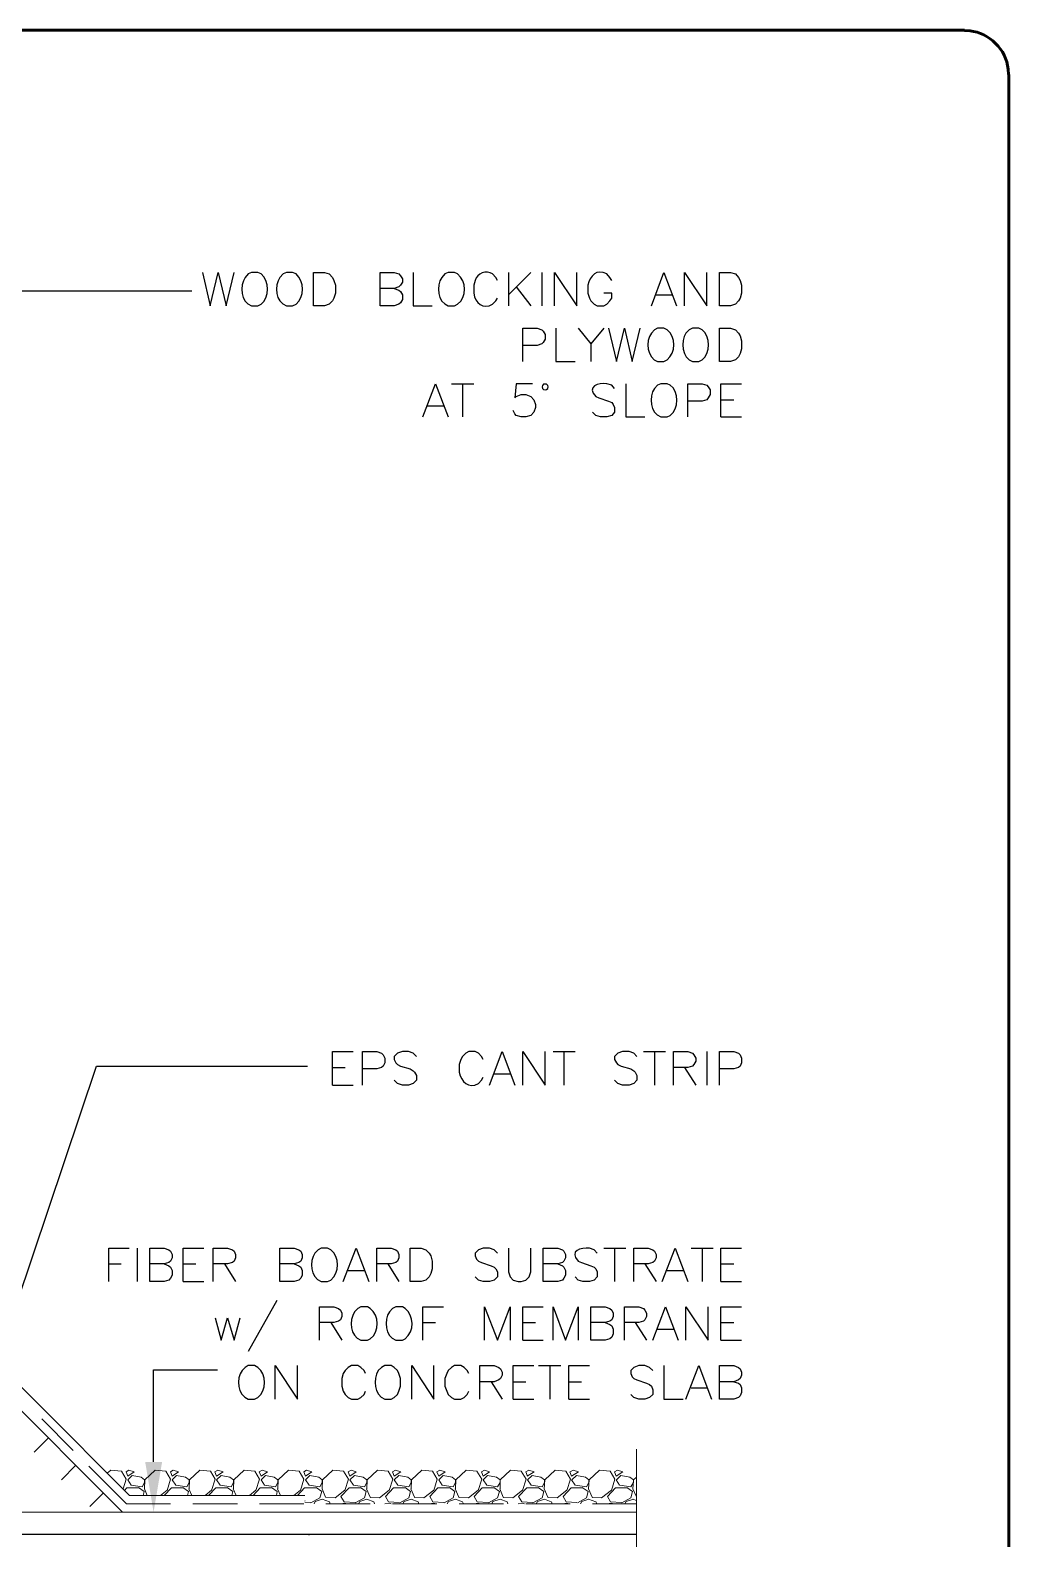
# Model space of a CAD drawing. Header units: millimetres. Extents: x 14 to 201, y 16 to 268.
# Drawn here: x 131.3 to 201.3, y 159.9 to 267.7 of the extents above; entities that cross this region are included whole.
import ezdxf

# ---------------------------------------------------------------- set-up
doc = ezdxf.new("R2010")
doc.units = ezdxf.units.MM
doc.header["$MEASUREMENT"] = 0
doc.layers.get('0').update_dxf_attribs({"linetype": 'CONTINUOUS'})

msp = doc.modelspace()

# ---------------------------------------------------------------- hatches: boundary and pattern name
at = {"true_color": 0x000007}
msp.add_hatch(color=0, dxfattribs=at).paths.add_polyline_path([(140.78, 165.44), (140.17, 161.86), (139.57, 165.44)])

# ---------------------------------------------------------------- linework, layer by layer
at = {"color": 0, "linetype": 'Continuous', "lineweight": 60, "true_color": 0x000007}
for p, q in [((17.02, 267.72), (198.12, 267.72)), ((198.52, 267.67), (198.12, 267.69)), ((201.27, 264.54), (201.25, 264.94)), ((201.29, 264.54), (201.29, 55.41))]:
    msp.add_line(p, q, dxfattribs=at)
at = {"color": 0, "linetype": 'Continuous', "lineweight": 25, "true_color": 0x000007}
for p, q in [((165.54, 250.4), (165.54, 248.03)), ((167.13, 250.4), (165.54, 248.81)), ((167.92, 250.4), (167.92, 248.03)), ((166.09, 249.39), (167.13, 248.03)), ((176.09, 248.81), (177.21, 248.81)), ((172.34, 246.44), (171.43, 245.3)), ((161.46, 242.46), (163.05, 242.46)), ((162.24, 242.46), (162.24, 240.09)), ((159.74, 240.88), (160.89, 240.88)), ((180.72, 241.32), (181.63, 241.32)), ((180.72, 240.09), (182.2, 240.09)), ((168.72, 194.75), (170.29, 194.75)), ((169.5, 194.75), (169.5, 192.36)), ((175.18, 194.75), (176.76, 194.75)), ((175.96, 194.75), (175.96, 192.36)), ((179.7, 194.75), (179.7, 192.36)), ((152.95, 193.61), (153.86, 193.61)), ((164.51, 193.17), (165.65, 193.17)), ((178.12, 193.61), (178.92, 192.36)), ((152.95, 192.36), (154.43, 192.36)), ((139, 180.7), (139, 178.33)), ((172.34, 180.7), (173.93, 180.7)), ((173.12, 180.7), (173.12, 178.33)), ((178.58, 180.7), (180.17, 180.7)), ((179.37, 180.7), (179.37, 178.33)), ((136.97, 179.58), (137.86, 179.58)), ((142.28, 179.58), (143.19, 179.58)), ((145.25, 179.58), (146.03, 178.33)), ((154.07, 179.11), (155.22, 179.11)), ((156.91, 179.58), (157.71, 178.33)), ((175.28, 179.58), (176.09, 178.33)), ((176.87, 179.11), (178.01, 179.11)), ((180.72, 179.58), (181.63, 179.58)), ((142.28, 178.33), (143.76, 178.33)), ((180.72, 178.33), (182.2, 178.33)), ((148.97, 176.97), (146.94, 173.33)), ((137.94, 161.86), (124.61, 175.2)), ((152.84, 175.39), (153.63, 174.14)), ((159.41, 175.39), (160.32, 175.39)), ((166.56, 175.39), (167.47, 175.39)), ((174.6, 175.39), (175.41, 174.14)), ((176.19, 174.92), (177.33, 174.92)), ((180.72, 175.39), (181.63, 175.39)), ((166.56, 174.14), (168.02, 174.14)), ((180.72, 174.14), (182.2, 174.14)), ((167.68, 172.32), (169.27, 172.32)), ((168.49, 172.32), (168.49, 169.93)), ((164.3, 171.17), (165.08, 169.93)), ((165.88, 171.17), (166.77, 171.17)), ((169.84, 171.17), (170.75, 171.17)), ((178.58, 170.73), (179.7, 170.73)), ((165.88, 169.93), (167.34, 169.93)), ((169.84, 169.93), (171.32, 169.93)), ((114.68, 160.27), (174.69, 160.27))]:
    msp.add_line(p, q, dxfattribs=at)
at = {"color": 0, "linetype": 'Continuous', "lineweight": 15, "true_color": 0x000007}
for p, q in [((134.43, 166.26), (132.19, 168.51)), ((174.69, 161.86), (124.61, 161.86)), ((146.16, 162.45), (142.98, 162.45)), ((150.9, 162.45), (147.74, 162.45)), ((155.66, 162.45), (152.48, 162.45)), ((160.42, 162.45), (157.25, 162.45)), ((165.18, 162.45), (162.01, 162.45)), ((169.95, 162.45), (166.77, 162.45)), ((174.69, 162.45), (171.53, 162.45))]:
    msp.add_line(p, q, dxfattribs=at)
at = {"color": 0, "linetype": 'Continuous', "lineweight": 15, "true_color": 0x656565}
for p, q in [((131.64, 166.14), (132.65, 167.15)), ((133.58, 164.17), (134.62, 165.21)), ((137.12, 164.85), (136.86, 164.63)), ((137.88, 164.78), (137.12, 164.85)), ((138.22, 164.21), (137.88, 164.78)), ((137.99, 163.51), (138.22, 164.21)), ((138.41, 164.85), (138.2, 164.74)), ((138.64, 164.46), (138.32, 164.15)), ((138.32, 164.15), (138.58, 163.77)), ((138.79, 164.72), (138.41, 164.85)), ((139.28, 164.36), (138.64, 164.46)), ((139.53, 164.15), (139.28, 164.36)), ((139.55, 164.17), (139.53, 163.51)), ((139.53, 163.96), (139.53, 164.15)), ((140.29, 164.85), (139.55, 164.17)), ((141.05, 164.78), (140.29, 164.85)), ((141.39, 164.21), (141.05, 164.78)), ((141.14, 163.41), (141.39, 164.21)), ((141.58, 164.85), (141.37, 164.74)), ((141.37, 164.74), (141.5, 164.42)), ((141.5, 164.42), (141.96, 164.72)), ((141.82, 164.46), (141.5, 164.15)), ((141.5, 164.15), (141.75, 163.77)), ((141.96, 164.72), (141.58, 164.85)), ((142.45, 164.36), (141.82, 164.46)), ((142.71, 164.15), (142.45, 164.36)), ((142.54, 163.66), (142.71, 163.96)), ((142.73, 164.17), (142.71, 163.51)), ((142.71, 163.96), (142.71, 164.15)), ((143.47, 164.85), (142.73, 164.17)), ((144.23, 164.78), (143.47, 164.85)), ((144.57, 164.21), (144.23, 164.78)), ((144.31, 163.41), (144.57, 164.21)), ((144.76, 164.85), (144.55, 164.74)), ((144.55, 164.74), (144.67, 164.42)), ((144.67, 164.42), (145.14, 164.72)), ((144.99, 164.46), (144.67, 164.15)), ((144.67, 164.15), (144.93, 163.77)), ((145.14, 164.72), (144.76, 164.85)), ((145.63, 164.36), (144.99, 164.46)), ((145.88, 164.15), (145.63, 164.36)), ((145.71, 163.66), (145.88, 163.96)), ((145.9, 164.17), (145.88, 163.51)), ((145.88, 163.96), (145.88, 164.15)), ((146.64, 164.85), (145.9, 164.17)), ((147.4, 164.78), (146.64, 164.85)), ((147.74, 164.21), (147.4, 164.78)), ((147.49, 163.41), (147.74, 164.21)), ((147.93, 164.85), (147.72, 164.74)), ((147.72, 164.74), (147.85, 164.42)), ((147.85, 164.42), (148.31, 164.72)), ((148.17, 164.46), (147.85, 164.15)), ((147.85, 164.15), (148.1, 163.77)), ((148.31, 164.72), (147.93, 164.85)), ((148.8, 164.36), (148.17, 164.46)), ((149.06, 164.15), (148.8, 164.36)), ((148.89, 163.66), (149.06, 163.96)), ((149.08, 164.17), (149.06, 163.51)), ((149.06, 163.96), (149.06, 164.15)), ((149.82, 164.85), (149.08, 164.17)), ((150.58, 164.78), (149.82, 164.85)), ((150.92, 164.21), (150.58, 164.78)), ((150.66, 163.41), (150.92, 164.21)), ((151.11, 164.85), (150.9, 164.74)), ((150.9, 164.74), (151.02, 164.42)), ((151.02, 164.42), (151.49, 164.72)), ((151.34, 164.46), (151.02, 164.15)), ((151.02, 164.15), (151.28, 163.77)), ((151.49, 164.72), (151.11, 164.85)), ((151.98, 164.36), (151.34, 164.46)), ((152.23, 164.15), (151.98, 164.36)), ((152.06, 163.66), (152.23, 163.96)), ((152.25, 164.17), (152.23, 163.51)), ((152.23, 163.96), (152.23, 164.15)), ((152.99, 164.85), (152.25, 164.17)), ((153.75, 164.78), (152.99, 164.85)), ((154.09, 164.21), (153.75, 164.78)), ((153.84, 163.41), (154.09, 164.21)), ((154.28, 164.85), (154.07, 164.74)), ((154.07, 164.74), (154.2, 164.42)), ((154.2, 164.42), (154.66, 164.72)), ((154.52, 164.46), (154.2, 164.15)), ((154.2, 164.15), (154.45, 163.77)), ((154.66, 164.72), (154.28, 164.85)), ((155.15, 164.36), (154.52, 164.46)), ((155.41, 164.15), (155.15, 164.36)), ((155.24, 163.66), (155.41, 163.96)), ((155.43, 164.17), (155.41, 163.51)), ((155.41, 163.96), (155.41, 164.15)), ((156.17, 164.85), (155.43, 164.17)), ((156.93, 164.78), (156.17, 164.85)), ((157.27, 164.21), (156.93, 164.78)), ((157.01, 163.41), (157.27, 164.21)), ((157.46, 164.85), (157.25, 164.74)), ((157.25, 164.74), (157.37, 164.42)), ((157.37, 164.42), (157.84, 164.72)), ((157.69, 164.46), (157.37, 164.15)), ((157.37, 164.15), (157.63, 163.77)), ((157.84, 164.72), (157.46, 164.85)), ((158.33, 164.36), (157.69, 164.46)), ((158.58, 164.15), (158.33, 164.36)), ((158.41, 163.66), (158.58, 163.96)), ((158.6, 164.17), (158.58, 163.51)), ((158.58, 163.96), (158.58, 164.15)), ((159.34, 164.85), (158.6, 164.17)), ((160.1, 164.78), (159.34, 164.85)), ((160.44, 164.21), (160.1, 164.78)), ((160.19, 163.41), (160.44, 164.21)), ((160.63, 164.85), (160.42, 164.74)), ((160.42, 164.74), (160.55, 164.42)), ((160.55, 164.42), (161.01, 164.72)), ((160.87, 164.46), (160.55, 164.15)), ((160.55, 164.15), (160.8, 163.77)), ((161.01, 164.72), (160.63, 164.85)), ((161.5, 164.36), (160.87, 164.46)), ((161.76, 164.15), (161.5, 164.36)), ((161.59, 163.66), (161.76, 163.96)), ((161.78, 164.17), (161.76, 163.51)), ((161.76, 163.96), (161.76, 164.15)), ((162.52, 164.85), (161.78, 164.17)), ((163.28, 164.78), (162.52, 164.85)), ((163.62, 164.21), (163.28, 164.78)), ((163.36, 163.41), (163.62, 164.21)), ((163.81, 164.85), (163.6, 164.74)), ((163.6, 164.74), (163.72, 164.42)), ((163.72, 164.42), (164.19, 164.72)), ((164.04, 164.46), (163.72, 164.15)), ((163.72, 164.15), (163.98, 163.77)), ((164.19, 164.72), (163.81, 164.85)), ((164.68, 164.36), (164.04, 164.46)), ((164.93, 164.15), (164.68, 164.36)), ((164.76, 163.66), (164.93, 163.96)), ((164.95, 164.17), (164.93, 163.51)), ((164.93, 163.96), (164.93, 164.15)), ((165.69, 164.85), (164.95, 164.17)), ((166.45, 164.78), (165.69, 164.85)), ((166.79, 164.21), (166.45, 164.78)), ((166.54, 163.41), (166.79, 164.21)), ((166.98, 164.85), (166.77, 164.74)), ((166.77, 164.74), (166.9, 164.42)), ((166.88, 164.42), (167.36, 164.72)), ((167.22, 164.46), (166.9, 164.15)), ((166.9, 164.15), (167.15, 163.77)), ((167.36, 164.72), (166.98, 164.85)), ((167.85, 164.36), (167.22, 164.46)), ((168.11, 164.15), (167.85, 164.36)), ((167.94, 163.66), (168.11, 163.96)), ((168.13, 164.17), (168.08, 163.51)), ((168.11, 163.96), (168.11, 164.15)), ((168.87, 164.85), (168.13, 164.17)), ((169.63, 164.78), (168.87, 164.85)), ((169.97, 164.21), (169.63, 164.78)), ((169.71, 163.41), (169.97, 164.21)), ((169.93, 164.74), (170.05, 164.42)), ((170.16, 164.85), (169.95, 164.74)), ((170.05, 164.42), (170.54, 164.72)), ((170.05, 164.15), (170.31, 163.77)), ((170.39, 164.46), (170.07, 164.15)), ((170.54, 164.72), (170.16, 164.85)), ((171.03, 164.36), (170.39, 164.46)), ((171.28, 164.15), (171.03, 164.36)), ((171.11, 163.66), (171.28, 163.96)), ((171.3, 164.17), (171.26, 163.51)), ((171.28, 163.96), (171.28, 164.15)), ((172.04, 164.85), (171.3, 164.17)), ((172.8, 164.78), (172.04, 164.85)), ((173.14, 164.21), (172.8, 164.78)), ((172.89, 163.41), (173.14, 164.21)), ((173.1, 164.74), (173.23, 164.42)), ((173.33, 164.85), (173.12, 164.74)), ((173.23, 164.42), (173.71, 164.72)), ((173.23, 164.15), (173.48, 163.77)), ((173.71, 164.72), (173.33, 164.85)), ((174.46, 164.15), (174.2, 164.36)), ((174.29, 163.66), (174.46, 163.96)), ((174.48, 164.17), (174.43, 163.51)), ((174.46, 163.96), (174.46, 164.15)), ((174.69, 164.36), (174.48, 164.17)), ((135.61, 162.26), (136.59, 163.24)), ((138.09, 163.41), (138.26, 163.6)), ((138.26, 163.6), (139.09, 163.6)), ((139.09, 163.62), (139.49, 163.32)), ((139.49, 163.32), (139.42, 163.05)), ((139.51, 163.51), (139.72, 163.05)), ((140.67, 163.05), (141.14, 163.43)), ((140.93, 163.05), (141.44, 163.6)), ((141.44, 163.6), (142.26, 163.6)), ((141.75, 163.77), (142.54, 163.66)), ((142.26, 163.62), (142.66, 163.32)), ((142.66, 163.32), (142.6, 163.05)), ((142.68, 163.51), (142.9, 163.05)), ((143.85, 163.05), (144.31, 163.43)), ((144.1, 163.05), (144.61, 163.6)), ((144.61, 163.6), (145.44, 163.6)), ((144.93, 163.77), (145.71, 163.66)), ((145.44, 163.62), (145.84, 163.32)), ((145.84, 163.32), (145.77, 163.05)), ((145.86, 163.51), (146.07, 163.05)), ((147.02, 163.05), (147.49, 163.43)), ((147.28, 163.05), (147.79, 163.6)), ((147.79, 163.6), (148.61, 163.6)), ((148.1, 163.77), (148.89, 163.66)), ((148.61, 163.62), (149.01, 163.32)), ((149.01, 163.32), (148.95, 163.05)), ((149.03, 163.51), (149.25, 163.05)), ((150.2, 163.05), (150.66, 163.43)), ((150.45, 163.05), (150.96, 163.6)), ((150.96, 163.6), (151.79, 163.6)), ((151.28, 163.77), (152.06, 163.66)), ((152.06, 162.88), (151.41, 162.52)), ((151.72, 162.62), (152.23, 162.77)), ((151.79, 163.62), (152.19, 163.32)), ((152.19, 163.32), (152.06, 162.88)), ((152.21, 163.51), (152.46, 162.92)), ((152.23, 162.77), (152.74, 162.58)), ((152.48, 162.9), (153.14, 162.88)), ((153.14, 162.88), (153.84, 163.43)), ((153.56, 162.96), (154.14, 163.6)), ((153.78, 162.58), (153.56, 162.96)), ((154.14, 163.6), (154.96, 163.6)), ((154.45, 163.77), (155.24, 163.66)), ((155.24, 162.88), (154.58, 162.52)), ((154.9, 162.62), (155.41, 162.77)), ((154.96, 163.62), (155.36, 163.32)), ((155.36, 163.32), (155.24, 162.88)), ((155.38, 163.51), (155.64, 162.92)), ((155.41, 162.77), (155.91, 162.58)), ((155.66, 162.9), (156.32, 162.88)), ((156.32, 162.88), (157.01, 163.43)), ((156.74, 162.96), (157.31, 163.6)), ((156.95, 162.58), (156.74, 162.96)), ((157.31, 163.6), (158.14, 163.6)), ((157.63, 163.77), (158.41, 163.66)), ((158.41, 162.88), (157.76, 162.52)), ((158.07, 162.62), (158.58, 162.77)), ((158.14, 163.62), (158.54, 163.32)), ((158.54, 163.32), (158.41, 162.88)), ((158.56, 163.51), (158.81, 162.92)), ((158.58, 162.77), (159.09, 162.58)), ((158.81, 162.9), (159.49, 162.88)), ((159.49, 162.88), (160.19, 163.43)), ((159.91, 162.96), (160.49, 163.6)), ((160.13, 162.58), (159.91, 162.96)), ((160.49, 163.6), (161.31, 163.6)), ((160.8, 163.77), (161.59, 163.66)), ((161.59, 162.88), (160.93, 162.52)), ((161.25, 162.62), (161.76, 162.77)), ((161.31, 163.62), (161.71, 163.32)), ((161.71, 163.32), (161.59, 162.88)), ((161.73, 163.51), (161.99, 162.92)), ((161.76, 162.77), (162.26, 162.58)), ((161.99, 162.9), (162.67, 162.88)), ((162.67, 162.88), (163.36, 163.43)), ((163.09, 162.96), (163.66, 163.6)), ((163.3, 162.58), (163.09, 162.96)), ((163.66, 163.6), (164.49, 163.6)), ((163.98, 163.77), (164.76, 163.66)), ((164.76, 162.88), (164.11, 162.52)), ((164.42, 162.62), (164.93, 162.77)), ((164.49, 163.62), (164.89, 163.32)), ((164.89, 163.32), (164.76, 162.88)), ((164.91, 163.51), (165.16, 162.92)), ((164.93, 162.77), (165.44, 162.58)), ((165.16, 162.9), (165.84, 162.88)), ((165.84, 162.88), (166.54, 163.43)), ((166.26, 162.96), (166.84, 163.6)), ((166.48, 162.58), (166.26, 162.96)), ((166.84, 163.6), (167.66, 163.6)), ((167.15, 163.77), (167.94, 163.66)), ((167.94, 162.88), (167.28, 162.52)), ((167.6, 162.62), (168.11, 162.77)), ((167.66, 163.62), (168.06, 163.32)), ((168.06, 163.32), (167.94, 162.88)), ((168.08, 163.51), (168.34, 162.92)), ((168.11, 162.77), (168.59, 162.58)), ((168.34, 162.9), (169.02, 162.88)), ((169.02, 162.88), (169.71, 163.43)), ((169.44, 162.96), (170.01, 163.6)), ((169.65, 162.58), (169.44, 162.96)), ((170.01, 163.6), (170.84, 163.6)), ((170.33, 163.77), (171.11, 163.66)), ((171.11, 162.88), (170.46, 162.52)), ((170.77, 162.62), (171.28, 162.77)), ((170.81, 163.62), (171.24, 163.32)), ((171.24, 163.32), (171.11, 162.88)), ((171.26, 163.51), (171.51, 162.92)), ((171.26, 162.77), (171.77, 162.58)), ((171.51, 162.9), (172.19, 162.88)), ((172.19, 162.88), (172.89, 163.43)), ((172.61, 162.96), (173.19, 163.6)), ((172.83, 162.58), (172.61, 162.96)), ((173.19, 163.6), (174.01, 163.6)), ((173.5, 163.77), (174.29, 163.66)), ((174.29, 162.88), (173.63, 162.52)), ((173.95, 162.62), (174.46, 162.77)), ((173.99, 163.62), (174.41, 163.32)), ((174.41, 163.32), (174.29, 162.88)), ((174.43, 163.51), (174.69, 162.94)), ((174.43, 162.77), (174.69, 162.69)), ((150.98, 162.67), (151, 162.67)), ((151.41, 162.54), (150.98, 162.56)), ((151.64, 162.45), (151.72, 162.62)), ((152.74, 162.58), (152.78, 162.45)), ((153.84, 162.5), (153.52, 162.45)), ((154.58, 162.54), (153.78, 162.6)), ((153.99, 162.45), (153.84, 162.5)), ((154.81, 162.45), (154.9, 162.62)), ((155.91, 162.58), (155.96, 162.45)), ((157.01, 162.5), (156.7, 162.45)), ((157.73, 162.54), (156.95, 162.6)), ((157.16, 162.45), (157.01, 162.5)), ((157.99, 162.45), (158.07, 162.62)), ((159.09, 162.58), (159.13, 162.45)), ((160.19, 162.5), (159.87, 162.45)), ((160.91, 162.54), (160.13, 162.6)), ((160.34, 162.45), (160.19, 162.5)), ((161.16, 162.45), (161.25, 162.62)), ((162.26, 162.58), (162.31, 162.45)), ((163.36, 162.5), (163.05, 162.45)), ((164.08, 162.54), (163.3, 162.6)), ((163.51, 162.45), (163.36, 162.5)), ((164.34, 162.45), (164.42, 162.62)), ((165.44, 162.58), (165.48, 162.45)), ((166.54, 162.5), (166.22, 162.45)), ((167.26, 162.54), (166.48, 162.6)), ((166.69, 162.45), (166.54, 162.5)), ((167.51, 162.45), (167.6, 162.62)), ((168.61, 162.58), (168.66, 162.45)), ((169.71, 162.5), (169.4, 162.45)), ((170.43, 162.54), (169.65, 162.6)), ((169.86, 162.45), (169.71, 162.5)), ((170.69, 162.45), (170.77, 162.62)), ((171.79, 162.58), (171.83, 162.45)), ((173.61, 162.54), (172.83, 162.6)), ((173.86, 162.45), (173.95, 162.62)), ((151.26, 160.21), (151.28, 160.21))]:
    msp.add_line(p, q, dxfattribs=at)
at = {"color": 0, "linetype": 'Continuous', "lineweight": 25, "true_color": 0x000007}
for points in [[(143.66, 250.4), (144.21, 248.03), (144.78, 250.4), (145.35, 248.03), (145.92, 250.4)], [(147.17, 250.4), (146.94, 250.3), (146.71, 250.06)], [(147.85, 250.3), (147.62, 250.4), (147.17, 250.4), (147.17, 250.4)], [(149.67, 250.4), (149.44, 250.3), (149.2, 250.06)], [(150.35, 250.3), (150.11, 250.4), (149.67, 250.4), (149.67, 250.4)], [(156.36, 248.03), (156.36, 250.4), (157.37, 250.4), (157.71, 250.3), (157.82, 250.17), (157.95, 249.96), (157.95, 249.72), (157.82, 249.49), (157.71, 249.39), (157.37, 249.26), (156.36, 249.26)], [(158.73, 250.4), (158.73, 248.03), (160.08, 248.03)], [(161.23, 250.4), (160.99, 250.3), (160.78, 250.06)], [(161.9, 250.3), (161.67, 250.4), (161.23, 250.4), (161.23, 250.4)], [(164.74, 249.83), (164.63, 250.06), (164.4, 250.3)], [(168.83, 248.03), (168.83, 250.4), (170.41, 248.03), (170.41, 250.4)], [(172.91, 249.83), (172.78, 250.06), (172.57, 250.3)], [(175.75, 248.03), (176.64, 250.4), (177.55, 248.03)], [(178.12, 248.03), (178.12, 250.4), (179.7, 248.03), (179.7, 250.4)], [(93.6, 244.98), (126.75, 249.09), (142.9, 249.09)], [(157.37, 249.26), (157.71, 249.15), (157.82, 249.05), (157.95, 248.81), (157.95, 248.48), (157.82, 248.24), (157.71, 248.14), (157.37, 248.03), (156.36, 248.03)], [(163.15, 249.83), (163.05, 249.49), (163.05, 248.92)], [(171.2, 249.49), (171.2, 248.92), (171.32, 248.58), (171.43, 248.37), (171.66, 248.14), (171.87, 248.03), (172.34, 248.03), (172.57, 248.14), (172.78, 248.37), (172.91, 248.58), (172.91, 248.92), (172.34, 248.92)], [(147.17, 248.03), (147.62, 248.03), (147.85, 248.14)], [(149.67, 248.03), (150.11, 248.03), (150.35, 248.14)], [(161.23, 248.03), (161.67, 248.03), (161.9, 248.14)], [(164.4, 248.14), (164.63, 248.37), (164.74, 248.58)], [(166.56, 244.05), (166.56, 246.44), (167.58, 246.44), (167.92, 246.32), (168.02, 246.21), (168.15, 245.98), (168.15, 245.64), (168.02, 245.41), (167.92, 245.3), (167.58, 245.19), (166.56, 245.19)], [(168.93, 246.44), (168.93, 244.05), (170.29, 244.05)], [(170.52, 246.44), (171.43, 245.3), (171.43, 244.05)], [(172.68, 246.44), (173.25, 244.05), (173.82, 246.44), (174.37, 244.05), (174.94, 246.44)], [(176.19, 246.44), (175.96, 246.32), (175.75, 246.08)], [(176.87, 246.32), (176.64, 246.44), (176.19, 246.44), (176.19, 246.44)], [(178.69, 246.44), (178.46, 246.32), (178.22, 246.08)], [(179.37, 246.32), (179.13, 246.44), (178.69, 246.44), (178.69, 246.44)], [(176.19, 244.05), (176.64, 244.05), (176.87, 244.16)], [(178.69, 244.05), (179.13, 244.05), (179.37, 244.16)], [(159.41, 240.09), (160.32, 242.46), (161.23, 240.09)], [(167.24, 242.46), (166.09, 242.46), (165.99, 241.45), (166.09, 241.55), (166.43, 241.68), (166.77, 241.68), (167.13, 241.55), (167.34, 241.32), (167.47, 240.98), (167.47, 240.77), (167.34, 240.43), (167.13, 240.2), (166.77, 240.09), (166.43, 240.09), (166.09, 240.2), (165.99, 240.31), (165.88, 240.54)], [(171.77, 241.55), (172, 241.45), (172.68, 241.22), (172.91, 241.11), (173.02, 240.98), (173.12, 240.77), (173.12, 240.43), (172.91, 240.2), (172.57, 240.09), (172.11, 240.09), (171.77, 240.2), (171.53, 240.43)], [(173.12, 242.13), (172.91, 242.36), (172.57, 242.46)], [(173.93, 242.46), (173.93, 240.09), (175.28, 240.09)], [(176.42, 242.46), (176.19, 242.36), (175.96, 242.13)], [(177.1, 242.36), (176.87, 242.46), (176.42, 242.46), (176.42, 242.46)], [(178.35, 240.09), (178.35, 242.46), (179.37, 242.46), (179.7, 242.36), (179.81, 242.23), (179.94, 242.02), (179.94, 241.68), (179.81, 241.45), (179.7, 241.32), (179.37, 241.22), (178.35, 241.22)], [(180.72, 240.09), (180.72, 242.46), (182.2, 242.46)], [(176.42, 240.09), (176.87, 240.09), (177.1, 240.2)], [(152.95, 192.36), (152.95, 194.75), (154.43, 194.75)], [(155.11, 192.36), (155.11, 194.75), (156.13, 194.75), (156.46, 194.63), (156.57, 194.52), (156.7, 194.29), (156.7, 193.95), (156.57, 193.72), (156.46, 193.61), (156.13, 193.51), (155.11, 193.51)], [(158.96, 194.39), (158.73, 194.63), (158.39, 194.75), (157.95, 194.75), (157.61, 194.63), (157.37, 194.39), (157.37, 194.18), (157.48, 193.95), (157.61, 193.84), (157.82, 193.72), (158.5, 193.51), (158.73, 193.38), (158.83, 193.27), (158.96, 193.04), (158.96, 192.7), (158.73, 192.47), (158.39, 192.36), (157.95, 192.36), (157.61, 192.47), (157.37, 192.7)], [(163.72, 194.18), (163.6, 194.39), (163.39, 194.63), (163.15, 194.75), (162.71, 194.75), (162.48, 194.63), (162.24, 194.39), (162.14, 194.18), (162.01, 193.84), (162.01, 193.27)], [(164.17, 192.36), (165.08, 194.75), (165.99, 192.36)], [(166.56, 192.36), (166.56, 194.75), (168.15, 192.36), (168.15, 194.75)], [(174.71, 194.39), (174.5, 194.63), (174.16, 194.75), (173.69, 194.75), (173.35, 194.63), (173.12, 194.39), (173.12, 194.18), (173.25, 193.95), (173.35, 193.84), (173.59, 193.72), (174.27, 193.51), (174.5, 193.38), (174.6, 193.27), (174.71, 193.04), (174.71, 192.7), (174.5, 192.47), (174.16, 192.36), (173.69, 192.36), (173.35, 192.47), (173.12, 192.7)], [(177.33, 192.36), (177.33, 194.75), (178.35, 194.75), (178.69, 194.63), (178.79, 194.52), (178.92, 194.29), (178.92, 194.06), (178.79, 193.84), (178.69, 193.72), (178.35, 193.61), (177.33, 193.61)], [(180.62, 192.36), (180.62, 194.75), (181.63, 194.75), (181.97, 194.63), (182.1, 194.52), (182.2, 194.29), (182.2, 193.95), (182.1, 193.72), (181.97, 193.61), (181.63, 193.51), (180.62, 193.51)], [(129.26, 173.35), (136.1, 193.72), (151.17, 193.72)], [(163.39, 192.47), (163.6, 192.7), (163.72, 192.93)], [(136.97, 178.33), (136.97, 180.7), (138.43, 180.7)], [(139.91, 178.33), (139.91, 180.7), (140.93, 180.7), (141.27, 180.59), (141.39, 180.49), (141.5, 180.26), (141.5, 180.02), (141.39, 179.79), (141.27, 179.68), (140.93, 179.58), (139.91, 179.58)], [(142.28, 178.33), (142.28, 180.7), (143.76, 180.7)], [(144.44, 178.33), (144.44, 180.7), (145.46, 180.7), (145.8, 180.59), (145.92, 180.49), (146.03, 180.26), (146.03, 180.02), (145.92, 179.79), (145.8, 179.68), (145.46, 179.58), (144.44, 179.58)], [(149.2, 178.33), (149.2, 180.7), (150.22, 180.7), (150.56, 180.59), (150.69, 180.49), (150.79, 180.26), (150.79, 180.02), (150.69, 179.79), (150.56, 179.68), (150.22, 179.58), (149.2, 179.58)], [(152.15, 180.7), (151.93, 180.59), (151.7, 180.36)], [(152.84, 180.59), (152.61, 180.7), (152.15, 180.7), (152.15, 180.7)], [(153.73, 178.33), (154.64, 180.7), (155.55, 178.33)], [(156.13, 178.33), (156.13, 180.7), (157.14, 180.7), (157.48, 180.59), (157.61, 180.49), (157.71, 180.26), (157.71, 180.02), (157.61, 179.79), (157.48, 179.68), (157.14, 179.58), (156.13, 179.58)], [(164.74, 180.36), (164.51, 180.59), (164.17, 180.7), (163.72, 180.7), (163.39, 180.59), (163.15, 180.36), (163.15, 180.15), (163.26, 179.92), (163.39, 179.79), (163.6, 179.68), (164.3, 179.45), (164.51, 179.35), (164.63, 179.24), (164.74, 179.01), (164.74, 178.67), (164.51, 178.43), (164.17, 178.33), (163.72, 178.33), (163.39, 178.43), (163.15, 178.67)], [(165.54, 180.7), (165.54, 179.01), (165.65, 178.67), (165.88, 178.43), (166.22, 178.33), (166.43, 178.33), (166.77, 178.43), (167.01, 178.67), (167.13, 179.01), (167.13, 180.7)], [(168.02, 178.33), (168.02, 180.7), (169.06, 180.7), (169.4, 180.59), (169.5, 180.49), (169.61, 180.26), (169.61, 180.02), (169.5, 179.79), (169.4, 179.68), (169.06, 179.58), (168.02, 179.58)], [(171.87, 180.36), (171.66, 180.59), (171.32, 180.7)], [(174.5, 178.33), (174.5, 180.7), (175.51, 180.7), (175.85, 180.59), (175.96, 180.49), (176.09, 180.26), (176.09, 180.02), (175.96, 179.79), (175.85, 179.68), (175.51, 179.58), (174.5, 179.58)], [(176.53, 178.33), (177.44, 180.7), (178.35, 178.33)], [(180.72, 178.33), (180.72, 180.7), (182.2, 180.7)], [(140.93, 179.58), (141.27, 179.45), (141.39, 179.35), (141.5, 179.11), (141.5, 178.77), (141.39, 178.56), (141.27, 178.43), (140.93, 178.33), (139.91, 178.33)], [(150.22, 179.58), (150.56, 179.45), (150.69, 179.35), (150.79, 179.11), (150.79, 178.77), (150.69, 178.56), (150.56, 178.43), (150.22, 178.33), (149.2, 178.33)], [(169.06, 179.58), (169.4, 179.45), (169.5, 179.35), (169.61, 179.11), (169.61, 178.77), (169.5, 178.56), (169.4, 178.43), (169.06, 178.33), (168.02, 178.33)], [(170.52, 179.79), (170.75, 179.68), (171.43, 179.45), (171.66, 179.35), (171.77, 179.24), (171.87, 179.01), (171.87, 178.67), (171.66, 178.43), (171.32, 178.33), (170.86, 178.33), (170.52, 178.43), (170.29, 178.67)], [(152.15, 178.33), (152.61, 178.33), (152.84, 178.43)], [(144.57, 175.73), (145.01, 174.14), (145.46, 175.73), (145.92, 174.14), (146.37, 175.73)], [(152.04, 174.14), (152.04, 176.51), (153.06, 176.51), (153.39, 176.4), (153.52, 176.28), (153.63, 176.06), (153.63, 175.83), (153.52, 175.6), (153.39, 175.49), (153.06, 175.39), (152.04, 175.39)], [(154.98, 176.51), (154.77, 176.4), (154.54, 176.17)], [(155.66, 176.4), (155.45, 176.51), (154.98, 176.51), (154.98, 176.51)], [(157.48, 176.51), (157.25, 176.4), (157.04, 176.17)], [(158.16, 176.4), (157.95, 176.51), (157.48, 176.51), (157.48, 176.51)], [(159.41, 174.14), (159.41, 176.51), (160.89, 176.51)], [(163.83, 174.14), (163.83, 176.51), (164.74, 174.14), (165.65, 176.51), (165.65, 174.14)], [(166.56, 174.14), (166.56, 176.51), (168.02, 176.51)], [(168.72, 174.14), (168.72, 176.51), (169.61, 174.14), (170.52, 176.51), (170.52, 174.14)], [(171.43, 174.14), (171.43, 176.51), (172.44, 176.51), (172.78, 176.4), (172.91, 176.28), (173.02, 176.06), (173.02, 175.83), (172.91, 175.6), (172.78, 175.49), (172.44, 175.39), (171.43, 175.39)], [(173.82, 174.14), (173.82, 176.51), (174.84, 176.51), (175.18, 176.4), (175.28, 176.28), (175.41, 176.06), (175.41, 175.83), (175.28, 175.6), (175.18, 175.49), (174.84, 175.39), (173.82, 175.39)], [(175.85, 174.14), (176.76, 176.51), (177.67, 174.14)], [(178.22, 174.14), (178.22, 176.51), (179.81, 174.14), (179.81, 176.51)], [(180.72, 174.14), (180.72, 176.51), (182.2, 176.51)], [(172.44, 175.39), (172.78, 175.26), (172.91, 175.15), (173.02, 174.92), (173.02, 174.58), (172.91, 174.35), (172.78, 174.24), (172.44, 174.14), (171.43, 174.14)], [(154.98, 174.14), (155.45, 174.14), (155.66, 174.24)], [(157.48, 174.14), (157.95, 174.14), (158.16, 174.24)], [(140.17, 165.44), (140.17, 172.02), (144.74, 172.02)], [(146.94, 172.32), (146.71, 172.19), (146.49, 171.98)], [(147.62, 172.19), (147.38, 172.32), (146.94, 172.32), (146.94, 172.32)], [(148.87, 169.93), (148.87, 172.32), (150.45, 169.93), (150.45, 172.32)], [(155.32, 171.75), (155.22, 171.98), (154.98, 172.19), (154.77, 172.32), (154.31, 172.32), (154.07, 172.19), (153.86, 171.98), (153.73, 171.75), (153.63, 171.41), (153.63, 170.84), (153.73, 170.5), (153.86, 170.26), (154.07, 170.05), (154.31, 169.93), (154.77, 169.93), (154.98, 170.05), (155.22, 170.26), (155.32, 170.5)], [(156.7, 172.32), (156.46, 172.19), (156.23, 171.98)], [(156.7, 169.93), (157.14, 169.93), (157.37, 170.05), (157.61, 170.26), (157.71, 170.5), (157.82, 170.84), (157.82, 171.41), (157.71, 171.75), (157.61, 171.98), (157.37, 172.19), (157.14, 172.32), (156.7, 172.32), (156.7, 172.32)], [(158.62, 169.93), (158.62, 172.32), (160.21, 169.93), (160.21, 172.32)], [(162.71, 171.75), (162.58, 171.98), (162.37, 172.19), (162.14, 172.32), (161.67, 172.32), (161.46, 172.19), (161.23, 171.98), (161.12, 171.75), (160.99, 171.41), (160.99, 170.84), (161.12, 170.5), (161.23, 170.26), (161.46, 170.05), (161.67, 169.93), (162.14, 169.93), (162.37, 170.05), (162.58, 170.26), (162.71, 170.5)], [(163.49, 169.93), (163.49, 172.32), (164.51, 172.32), (164.85, 172.19), (164.97, 172.08), (165.08, 171.85), (165.08, 171.64), (164.97, 171.41), (164.85, 171.3), (164.51, 171.17), (163.49, 171.17)], [(165.88, 169.93), (165.88, 172.32), (167.34, 172.32)], [(169.84, 169.93), (169.84, 172.32), (171.32, 172.32)], [(175.85, 171.98), (175.62, 172.19), (175.28, 172.32), (174.84, 172.32), (174.5, 172.19), (174.27, 171.98), (174.27, 171.75), (174.37, 171.51), (174.5, 171.41), (174.71, 171.3), (175.41, 171.07), (175.62, 170.96), (175.75, 170.84), (175.85, 170.6), (175.85, 170.26), (175.62, 170.05), (175.28, 169.93), (174.84, 169.93), (174.5, 170.05), (174.27, 170.26)], [(176.64, 172.32), (176.64, 169.93), (178.01, 169.93)], [(178.22, 169.93), (179.13, 172.32), (180.04, 169.93)], [(180.62, 169.93), (180.62, 172.32), (181.63, 172.32), (181.97, 172.19), (182.1, 172.08), (182.2, 171.85), (182.2, 171.64), (182.1, 171.41), (181.97, 171.3), (181.63, 171.17), (180.62, 171.17)], [(181.63, 171.17), (181.97, 171.07), (182.1, 170.96), (182.2, 170.73), (182.2, 170.39), (182.1, 170.16), (181.97, 170.05), (181.63, 169.93), (180.62, 169.93)], [(146.94, 169.93), (147.38, 169.93), (147.62, 170.05)]]:
    msp.add_lwpolyline(points, dxfattribs=at)
for points in [[(151.6, 248.03), (151.6, 250.4), (152.38, 250.4), (152.72, 250.3), (152.95, 250.06), (153.06, 249.83), (153.18, 249.49), (153.18, 248.92), (153.06, 248.58), (152.95, 248.37), (152.72, 248.14), (152.38, 248.03)], [(180.62, 248.03), (180.62, 250.4), (181.4, 250.4), (181.76, 250.3), (181.97, 250.06), (182.1, 249.83), (182.2, 249.49), (182.2, 248.92), (182.1, 248.58), (181.97, 248.37), (181.76, 248.14), (181.4, 248.03)], [(180.62, 244.05), (180.62, 246.44), (181.4, 246.44), (181.76, 246.32), (181.97, 246.08), (182.1, 245.87), (182.2, 245.53), (182.2, 244.96), (182.1, 244.62), (181.97, 244.39), (181.76, 244.16), (181.4, 244.05)], [(168.36, 242.23), (168.34, 242.34), (168.25, 242.42), (168.15, 242.44), (168.04, 242.42), (167.96, 242.34), (167.94, 242.23), (167.96, 242.13), (168.04, 242.04), (168.15, 242.02), (168.25, 242.04), (168.34, 242.13)], [(158.5, 178.33), (158.5, 180.7), (159.3, 180.7), (159.64, 180.59), (159.87, 180.36), (159.98, 180.15), (160.08, 179.79), (160.08, 179.24), (159.98, 178.9), (159.87, 178.67), (159.64, 178.43), (159.3, 178.33)]]:
    msp.add_lwpolyline(points, close=True, dxfattribs=at)
at = {"color": 0, "linetype": 'Continuous', "lineweight": 15, "true_color": 0x656565}
for points in [[(150.98, 163.05), (138.45, 163.05), (125.41, 176.09), (125.41, 199.18)], [(138.2, 164.74), (138.32, 164.42), (138.79, 164.72)], [(138.58, 163.77), (139.36, 163.66), (139.53, 163.96)], [(174.2, 164.36), (173.57, 164.46), (173.25, 164.15)], [(173.04, 162.45), (172.89, 162.5), (172.57, 162.45)]]:
    msp.add_lwpolyline(points, dxfattribs=at)
at = {"color": 0, "linetype": 'Continuous', "lineweight": 15, "true_color": 0x000007}
for points in [[(174.69, 126.94), (174.69, 142.03), (171.51, 145.2), (177.86, 145.2), (174.69, 148.38), (174.69, 166.35)], [(141.39, 162.45), (138.24, 162.45), (135.55, 165.14)]]:
    msp.add_lwpolyline(points, dxfattribs=at)
at = {"color": 0, "linetype": 'Continuous', "lineweight": 60, "true_color": 0x000007}
msp.add_open_spline([(201.25, 264.94), (201.1, 266.33), (199.91, 267.52), (198.52, 267.67)], degree=3, dxfattribs=at)
at = {"color": 0, "linetype": 'Continuous', "lineweight": 25, "true_color": 0x000007}
for points in [[(146.71, 250.06), (146.32, 249.45), (146.38, 248.28), (147.17, 248.03)], [(147.85, 248.14), (148.48, 248.58), (148.46, 249.85), (147.85, 250.3)], [(149.2, 250.06), (148.78, 249.42), (148.87, 248.32), (149.67, 248.03)], [(150.35, 248.14), (150.99, 248.67), (150.96, 249.76), (150.35, 250.3)], [(160.78, 250.06), (160.33, 249.45), (160.48, 248.27), (161.23, 248.03)], [(161.9, 248.14), (162.57, 248.66), (162.54, 249.78), (161.9, 250.3)], [(164.4, 250.3), (163.93, 250.6), (163.3, 250.37), (163.15, 249.83)], [(172.57, 250.3), (171.83, 250.7), (171.37, 250.18), (171.2, 249.49)], [(163.05, 248.92), (163.16, 248.23), (163.73, 247.75), (164.4, 248.14)], [(175.75, 246.08), (175.28, 245.52), (175.47, 244.26), (176.19, 244.05)], [(176.87, 244.16), (177.5, 244.68), (177.53, 245.79), (176.87, 246.32)], [(178.22, 246.08), (177.81, 245.5), (177.94, 244.25), (178.69, 244.05)], [(179.37, 244.16), (179.98, 244.6), (180, 245.87), (179.37, 246.32)], [(172.57, 242.46), (171.96, 242.56), (171.08, 242.25), (171.77, 241.55)], [(175.96, 242.13), (175.58, 241.51), (175.63, 240.35), (176.42, 240.09)], [(177.1, 240.2), (177.73, 240.64), (177.71, 241.91), (177.1, 242.36)], [(162.01, 193.27), (162.18, 192.59), (162.65, 192.07), (163.39, 192.47)], [(151.7, 180.36), (151.27, 179.73), (151.39, 178.64), (152.15, 178.33)], [(152.84, 178.43), (153.46, 178.96), (153.48, 180.07), (152.84, 180.59)], [(171.32, 180.7), (170.7, 180.79), (169.84, 180.5), (170.52, 179.79)], [(154.54, 176.17), (154.09, 175.48), (154.24, 174.44), (154.98, 174.14)], [(155.66, 174.24), (156.33, 174.72), (156.3, 175.93), (155.66, 176.4)], [(157.04, 176.17), (156.59, 175.56), (156.73, 174.38), (157.48, 174.14)], [(158.16, 174.24), (158.82, 174.77), (158.79, 175.88), (158.16, 176.4)], [(146.49, 171.98), (146.05, 171.36), (146.17, 170.22), (146.94, 169.93)], [(147.62, 170.05), (148.27, 170.53), (148.27, 171.71), (147.62, 172.19)], [(156.23, 171.98), (155.85, 171.34), (155.9, 170.21), (156.7, 169.93)]]:
    msp.add_open_spline(points, degree=3, dxfattribs=at)

doc.saveas('drawing.dxf')
